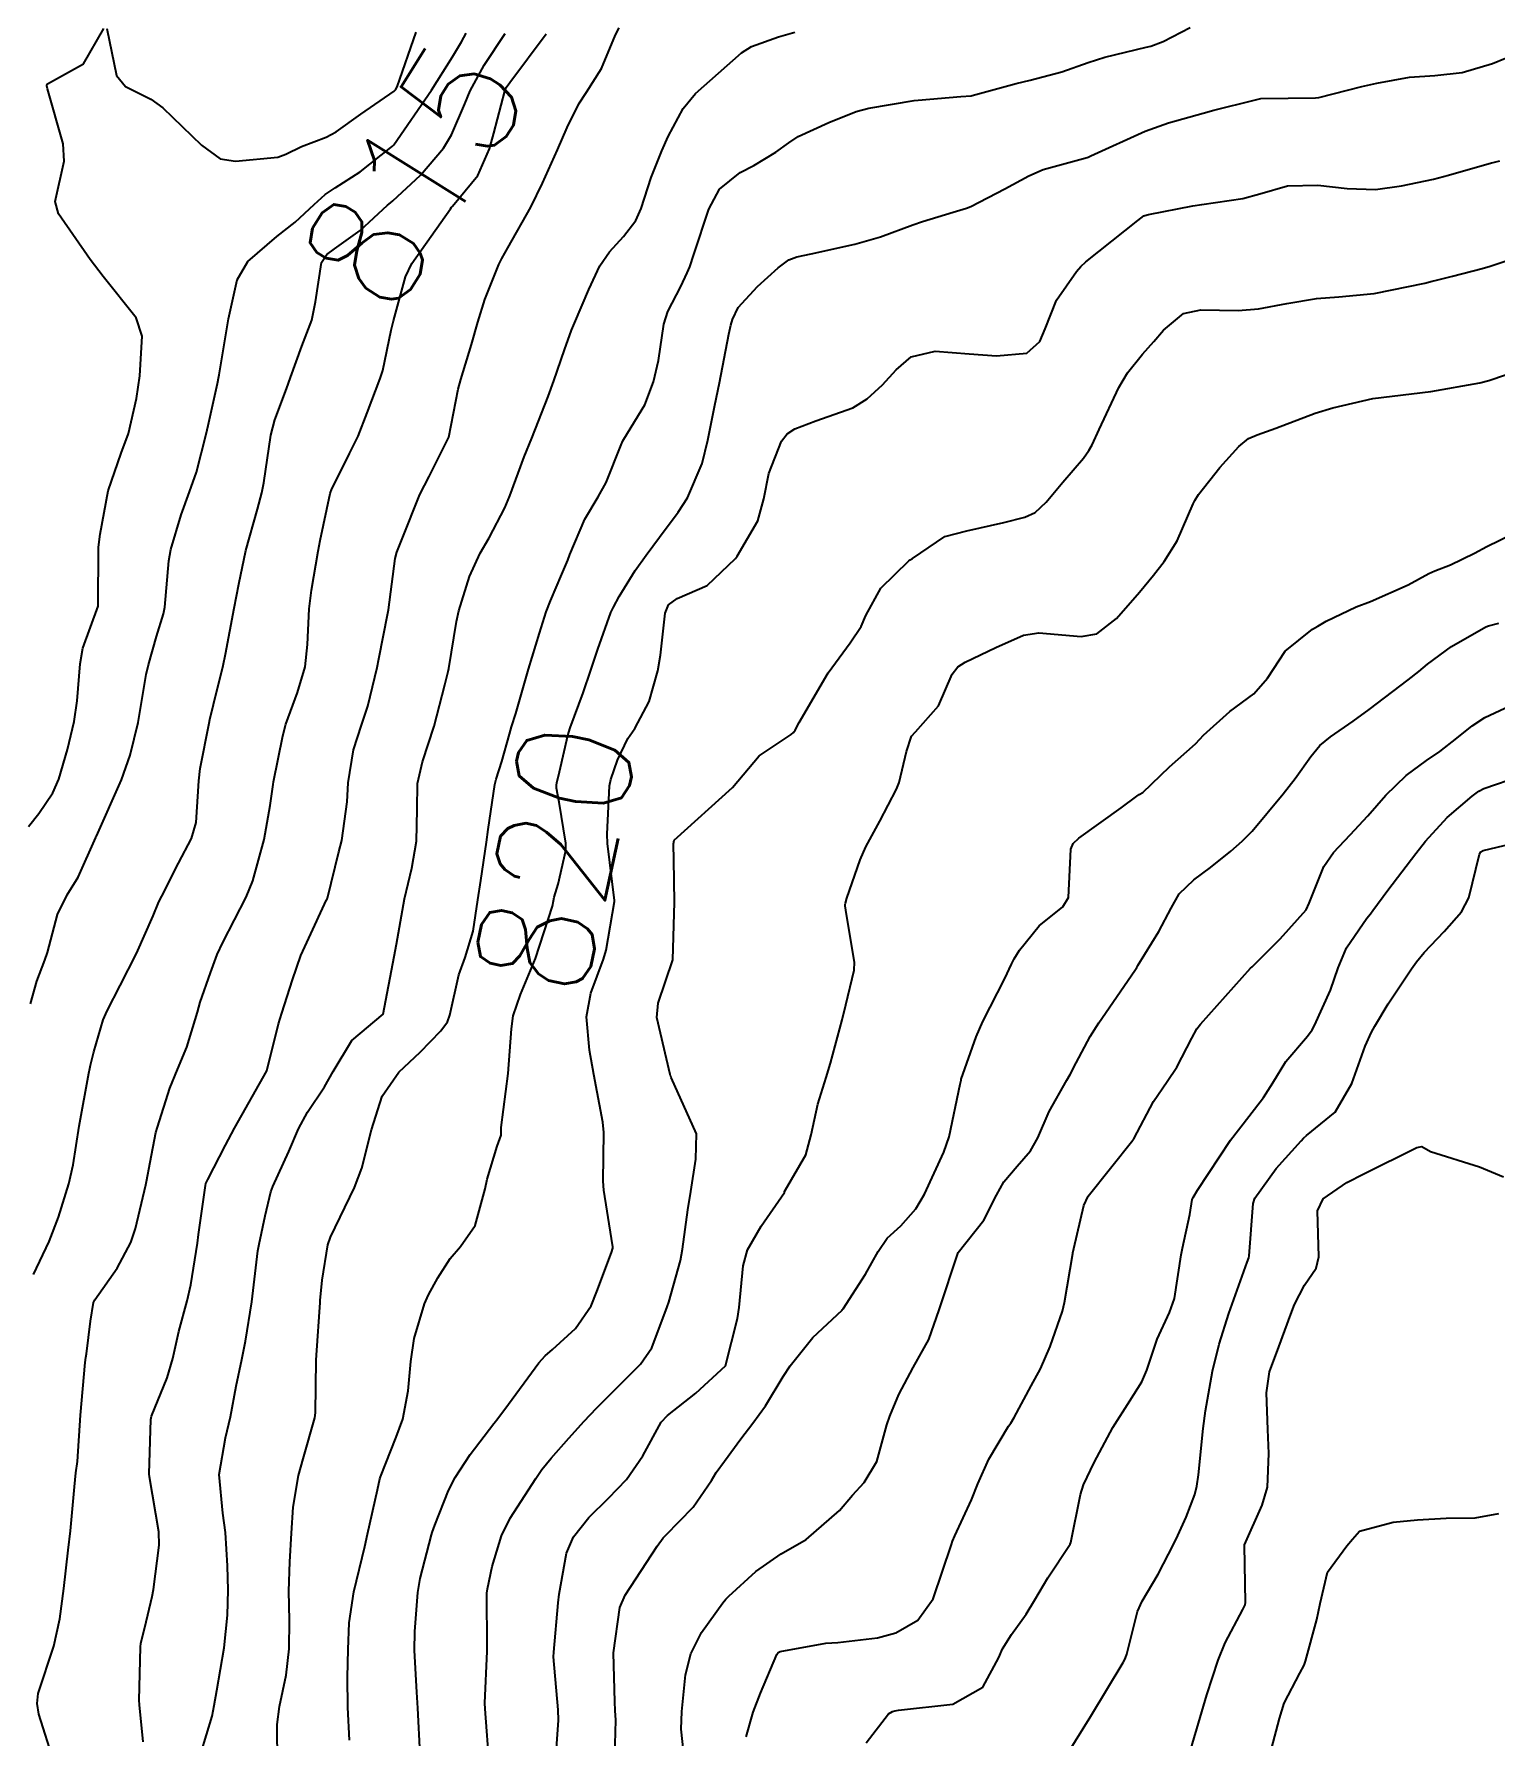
# Model space of a CAD drawing. Header units: metres. Extents: x 307586 to 320046, y 7427249 to 7434250.
# Drawn here: x 319270.7 to 319321.3, y 7429323.5 to 7429382.4 of the extents above; entities that cross this region are included whole.
import ezdxf
from ezdxf.enums import TextEntityAlignment as Align

# ---------------------------------------------------------------- set-up
doc = ezdxf.new("R2010")
doc.units = ezdxf.units.M
doc.header["$MEASUREMENT"] = 0
for name, color, linetype in [('Cotas', 45, 'Continuous'), ('Curvas de Nivel 1m', 11, 'Continuous'), ('Curvas de Nivel 5m', 15, 'Continuous'), ('Vias Primárias', 230, 'Continuous')]:
    doc.layers.add(name, color=color, linetype=linetype)
doc.styles.add('Style-STANDARD', font='STANDARD.shx')

msp = doc.modelspace()

# ---------------------------------------------------------------- linework, layer by layer
at = {"layer": 'Curvas de Nivel 1m', "flags": 128}
for points, elevation in [([(319270.526, 7429354.984), (319270.881, 7429355.431), (319271.367, 7429356.146), (319271.569, 7429356.623), (319271.873, 7429357.655), (319272.105, 7429358.618), (319272.206, 7429359.342), (319272.307, 7429360.616), (319272.405, 7429361.159), (319272.935, 7429362.61), (319272.937, 7429362.637), (319272.945, 7429364.61), (319272.948, 7429364.656), (319272.998, 7429365.108), (319273.28, 7429366.606), (319273.728, 7429367.905), (319273.983, 7429368.596), (319274.264, 7429369.8), (319274.374, 7429370.59), (319274.451, 7429371.964), (319274.244, 7429372.593), (319273.104, 7429374.022), (319272.661, 7429374.615), (319271.562, 7429376.192), (319271.441, 7429376.627), (319271.755, 7429378.023), (319271.719, 7429378.624), (319271.182, 7429380.52), (319271.161, 7429380.63), (319271.161, 7429380.653), (319271.184, 7429380.693), (319272.426, 7429381.383), (319273.127, 7429382.611)], 813), ([(319270.588, 7429348.849), (319270.813, 7429349.631), (319271.086, 7429350.362), (319271.174, 7429350.626), (319271.521, 7429351.938), (319271.862, 7429352.62), (319272.238, 7429353.23), (319272.853, 7429354.61), (319272.856, 7429354.628), (319272.873, 7429354.656), (319273.741, 7429356.597), (319274.045, 7429357.453), (319274.313, 7429358.589), (319274.599, 7429360.245), (319274.671, 7429360.584), (319274.953, 7429361.567), (319275.193, 7429362.346), (319275.239, 7429362.577), (319275.378, 7429364.186), (319275.452, 7429364.575), (319275.807, 7429365.77), (319276.094, 7429366.569), (319276.335, 7429367.255), (319276.675, 7429368.564), (319276.739, 7429368.87), (319277.061, 7429370.327), (319277.114, 7429370.559), (319277.126, 7429370.622), (319277.449, 7429372.555), (319277.739, 7429373.915), (319278.108, 7429374.545), (319279.122, 7429375.414), (319279.748, 7429375.902), (319280.404, 7429376.517), (319280.79, 7429376.861), (319281.142, 7429377.091), (319281.999, 7429377.653), (319283.062, 7429378.491), (319283.121, 7429378.533), (319283.164, 7429378.588), (319284.469, 7429380.471), (319285.195, 7429381.632), (319285.507, 7429382.15), (319285.675, 7429382.455)], 814), ([(319271.403, 7429322.616), (319270.876, 7429324.256), (319270.816, 7429324.625), (319270.861, 7429324.97), (319271.394, 7429326.617), (319271.6, 7429327.561), (319271.745, 7429328.612), (319271.896, 7429329.93), (319271.972, 7429330.609), (319272.115, 7429332.124), (319272.164, 7429332.607), (319272.213, 7429333.002), (319272.326, 7429334.605), (319272.484, 7429336.435), (319272.51, 7429336.602), (319272.528, 7429336.728), (319272.672, 7429337.86), (319272.773, 7429338.508), (319272.819, 7429338.599), (319273.586, 7429339.699), (319274.061, 7429340.586), (319274.224, 7429341.068), (319274.585, 7429342.581), (319274.61, 7429342.696), (319274.735, 7429343.366), (319274.934, 7429344.394), (319274.983, 7429344.578), (319275.409, 7429345.931), (319275.68, 7429346.571), (319276.007, 7429347.345), (319276.368, 7429348.564), (319276.469, 7429348.901), (319276.817, 7429349.919), (319277.052, 7429350.557), (319277.248, 7429350.974), (319278.057, 7429352.542), (319278.287, 7429353.103), (319278.678, 7429354.533), (319278.885, 7429355.709), (319278.986, 7429356.435), (319278.999, 7429356.529), (319279.322, 7429358.12), (319279.433, 7429358.525), (319279.832, 7429359.623), (319280.095, 7429360.518), (319280.179, 7429361.29), (319280.24, 7429362.517), (319280.318, 7429363.171), (319280.546, 7429364.514), (319280.621, 7429364.889), (319280.966, 7429366.51), (319280.974, 7429366.55), (319281.015, 7429366.638), (319281.634, 7429367.903), (319281.927, 7429368.501), (319282.245, 7429369.304), (319282.695, 7429370.494), (319282.785, 7429370.774), (319283.08, 7429372.169), (319283.152, 7429372.489), (319283.572, 7429374.017), (319283.789, 7429374.48), (319285.132, 7429376.372), (319285.166, 7429376.427), (319285.2, 7429376.459), (319286.08, 7429377.52), (319286.477, 7429378.447), (319286.626, 7429378.988), (319287.009, 7429380.442), (319287.06, 7429380.565), (319287.186, 7429380.74), (319288.438, 7429382.421)], 816), ([(319273.227, 7429382.61), (319273.569, 7429380.986), (319273.879, 7429380.6), (319274.756, 7429380.163), (319275.176, 7429379.869), (319276.506, 7429378.567), (319277.156, 7429378.095), (319277.685, 7429378.022), (319279.157, 7429378.154), (319279.428, 7429378.258), (319279.969, 7429378.522), (319280.826, 7429378.854), (319281.168, 7429379.038), (319282.028, 7429379.648), (319283.182, 7429380.437), (319283.23, 7429380.489), (319283.288, 7429380.592), (319283.935, 7429382.479)], 813), ([(319274.494, 7429323.304), (319274.358, 7429324.582), (319274.352, 7429324.744), (319274.393, 7429326.581), (319274.406, 7429326.71), (319274.543, 7429327.257), (319274.801, 7429328.336), (319274.849, 7429328.577), (319275.049, 7429330.105), (319275.033, 7429330.575), (319274.713, 7429332.468), (319274.701, 7429332.579), (319274.753, 7429334.457), (319274.778, 7429334.579), (319275.317, 7429335.902), (319275.516, 7429336.571), (319275.73, 7429337.506), (319276.008, 7429338.567), (319276.137, 7429339.117), (319276.371, 7429340.563), (319276.411, 7429340.857), (319276.643, 7429342.561), (319276.66, 7429342.624), (319276.726, 7429342.762), (319277.336, 7429343.959), (319277.649, 7429344.547), (319278.773, 7429346.53), (319279.17, 7429348.153), (319279.288, 7429348.525), (319279.657, 7429349.679), (319279.95, 7429350.519), (319280.226, 7429351.118), (319280.842, 7429352.442), (319280.865, 7429352.487), (319280.869, 7429352.51), (319281.266, 7429354.107), (319281.368, 7429354.505), (319281.55, 7429355.84), (319281.583, 7429356.503), (319281.768, 7429357.643), (319282.052, 7429358.499), (319282.269, 7429359.157), (319282.587, 7429360.494), (319282.645, 7429360.794), (319282.962, 7429362.375), (319282.983, 7429362.49), (319283.211, 7429364.266), (319283.273, 7429364.486), (319283.457, 7429364.942), (319284.064, 7429366.474), (319284.385, 7429367.107), (319285.042, 7429368.393), (319285.064, 7429368.439), (319285.069, 7429368.46), (319285.392, 7429370.125), (319285.481, 7429370.456), (319285.858, 7429371.67), (319286.074, 7429372.45), (319286.314, 7429373.228), (319286.802, 7429374.443), (319286.909, 7429374.648), (319287.119, 7429375.015), (319287.909, 7429376.428), (319288.316, 7429377.252), (319288.838, 7429378.415), (319289.171, 7429379.179), (319289.577, 7429380.008), (319289.839, 7429380.403), (319290.358, 7429381.231), (319290.845, 7429382.394), (319290.968, 7429382.631)], 817), ([(319276.488, 7429322.896), (319276.876, 7429324.186), (319276.952, 7429324.553), (319277.045, 7429325.079), (319277.292, 7429326.549), (319277.412, 7429327.685), (319277.436, 7429328.547), (319277.415, 7429329.391), (319277.345, 7429330.549), (319277.252, 7429331.212), (319277.123, 7429332.552), (319277.344, 7429333.827), (319277.518, 7429334.547), (319277.706, 7429335.607), (319277.901, 7429336.541), (319278.031, 7429337.171), (319278.249, 7429338.537), (319278.464, 7429340.297), (319278.501, 7429340.533), (319278.713, 7429341.503), (319278.909, 7429342.34), (319278.978, 7429342.527), (319279.528, 7429343.735), (319279.872, 7429344.519), (319280.181, 7429345.094), (319280.768, 7429345.97), (319281.064, 7429346.507), (319281.717, 7429347.573), (319282.803, 7429348.49), (319283.184, 7429350.485), (319283.255, 7429350.911), (319283.535, 7429352.48), (319283.786, 7429353.549), (319283.952, 7429354.474), (319283.98, 7429355.57), (319283.984, 7429356.474), (319284.155, 7429357.22), (319284.562, 7429358.465), (319284.937, 7429359.889), (319285.053, 7429360.348), (319285.076, 7429360.459), (319285.333, 7429362.082), (319285.413, 7429362.456), (319285.786, 7429363.646), (319286.161, 7429364.448), (319286.464, 7429364.98), (319287.009, 7429366.022), (319287.185, 7429366.437), (319287.679, 7429367.785), (319287.939, 7429368.427), (319288.512, 7429369.873), (319288.706, 7429370.415), (319289.074, 7429371.491), (319289.322, 7429372.166), (319289.419, 7429372.407), (319289.923, 7429373.58), (319290.296, 7429374.398), (319290.628, 7429374.885), (319291.123, 7429375.408), (319291.547, 7429375.968), (319291.729, 7429376.384), (319292.079, 7429377.451), (319292.44, 7429378.377), (319292.666, 7429378.877), (319293.178, 7429379.84), (319293.609, 7429380.364), (319295.197, 7429381.768), (319295.549, 7429381.987), (319296.485, 7429382.327), (319297.048, 7429382.488)], 818), ([(319279.136, 7429322.523), (319279.128, 7429323.899), (319279.207, 7429324.523), (319279.443, 7429325.602), (319279.54, 7429326.52), (319279.55, 7429327.517), (319279.536, 7429328.52), (319279.565, 7429329.528), (319279.627, 7429330.52), (319279.688, 7429331.423), (319279.869, 7429332.517), (319280.029, 7429333.099), (319280.435, 7429334.512), (319280.458, 7429334.689), (319280.478, 7429336.512), (319280.486, 7429336.681), (319280.615, 7429338.511), (319280.619, 7429338.575), (319280.691, 7429339.281), (319280.886, 7429340.507), (319280.97, 7429340.771), (319281.804, 7429342.494), (319282.06, 7429343.163), (319282.397, 7429344.485), (319282.765, 7429345.651), (319283.337, 7429346.482), (319284.078, 7429347.176), (319284.795, 7429347.908), (319285.03, 7429348.227), (319285.108, 7429348.457), (319285.416, 7429349.855), (319285.639, 7429350.452), (319285.914, 7429351.367), (319286.079, 7429352.448), (319286.182, 7429353.118), (319286.379, 7429354.445), (319286.437, 7429354.884), (319286.66, 7429356.442), (319286.708, 7429356.629), (319286.905, 7429357.237), (319287.168, 7429358.188), (319287.244, 7429358.435), (319287.389, 7429358.895), (319287.832, 7429360.427), (319288.209, 7429361.675), (319288.438, 7429362.418), (319288.585, 7429362.8), (319288.983, 7429363.72), (319289.189, 7429364.209), (319289.264, 7429364.407), (319289.781, 7429365.626), (319290.236, 7429366.398), (319290.52, 7429366.896), (319291.04, 7429368.202), (319291.095, 7429368.336), (319291.131, 7429368.389), (319291.852, 7429369.585), (319292.157, 7429370.379), (319292.327, 7429371.12), (319292.517, 7429372.376), (319292.648, 7429372.816), (319293.103, 7429373.681), (319293.325, 7429374.152), (319293.408, 7429374.366), (319293.547, 7429374.793), (319294.067, 7429376.356), (319294.441, 7429377.053), (319295.152, 7429377.63), (319295.626, 7429377.865), (319296.393, 7429378.328), (319296.835, 7429378.654), (319297.168, 7429378.867), (319298.221, 7429379.352), (319299.177, 7429379.735), (319299.607, 7429379.857), (319301.181, 7429380.12), (319301.316, 7429380.134), (319302.795, 7429380.254), (319303.154, 7429380.28), (319303.183, 7429380.286), (319304.707, 7429380.711), (319305.192, 7429380.826), (319306.293, 7429381.113), (319307.201, 7429381.434), (319307.774, 7429381.622), (319309.21, 7429381.961), (319309.376, 7429382.003), (319309.796, 7429382.164), (319310.732, 7429382.64)], 819), ([(319284.078, 7429322.875), (319283.995, 7429324.465), (319283.964, 7429325.02), (319283.879, 7429326.467), (319283.89, 7429327.119), (319283.995, 7429328.466), (319284.079, 7429328.954), (319284.472, 7429330.461), (319284.496, 7429330.548), (319284.586, 7429330.799), (319285.055, 7429331.998), (319285.285, 7429332.453), (319285.813, 7429333.25), (319286.631, 7429334.325), (319286.683, 7429334.389), (319286.72, 7429334.439), (319287.014, 7429334.812), (319288.19, 7429336.417), (319288.405, 7429336.666), (319288.66, 7429336.878), (319289.46, 7429337.613), (319289.994, 7429338.397), (319290.197, 7429338.885), (319290.701, 7429340.238), (319290.75, 7429340.389), (319290.753, 7429340.439), (319290.706, 7429340.723), (319290.432, 7429342.393), (319290.412, 7429342.709), (319290.441, 7429344.393), (319290.403, 7429344.747), (319290.086, 7429346.397), (319289.942, 7429347.242), (319289.839, 7429348.4), (319289.99, 7429349.219), (319290.43, 7429350.394), (319290.515, 7429350.704), (319290.805, 7429352.39), (319290.804, 7429352.43), (319290.564, 7429354.393), (319290.547, 7429354.722), (319290.637, 7429356.393), (319290.678, 7429356.611), (319290.906, 7429357.283), (319291.27, 7429358.034), (319291.504, 7429358.384), (319292.001, 7429359.311), (319292.306, 7429360.376), (319292.402, 7429360.922), (319292.562, 7429362.374), (319292.68, 7429362.66), (319292.971, 7429362.877), (319294.008, 7429363.324), (319294.992, 7429364.265), (319295.025, 7429364.307), (319295.054, 7429364.339), (319295.77, 7429365.567), (319295.971, 7429366.33), (319296.148, 7429367.207), (319296.591, 7429368.325), (319296.785, 7429368.583), (319297.047, 7429368.756), (319297.774, 7429369.033), (319299.055, 7429369.483), (319299.549, 7429369.794), (319300.08, 7429370.28), (319300.556, 7429370.79), (319301.078, 7429371.25), (319301.901, 7429371.441), (319303.079, 7429371.353), (319304.031, 7429371.283), (319305.08, 7429371.367), (319305.531, 7429371.77), (319305.714, 7429372.214), (319306.106, 7429373.207), (319306.802, 7429374.203), (319306.947, 7429374.37), (319307.116, 7429374.534), (319308.923, 7429375.965), (319309.132, 7429376.127), (319309.161, 7429376.142), (319309.293, 7429376.168), (319310.82, 7429376.471), (319311.139, 7429376.523), (319312.552, 7429376.726), (319313.144, 7429376.889), (319314.102, 7429377.162), (319315.149, 7429377.193), (319316.165, 7429377.073), (319317.147, 7429377.04), (319318.054, 7429377.162), (319319.153, 7429377.397), (319319.67, 7429377.53), (319321.162, 7429377.956), (319321.218, 7429377.974), (319321.456, 7429378.027)], 821), ([(319286.483, 7429322.44), (319286.325, 7429324.442), (319286.323, 7429324.634), (319286.397, 7429326.441), (319286.397, 7429326.579), (319286.386, 7429328.442), (319286.405, 7429328.602), (319286.572, 7429329.366), (319286.895, 7429330.435), (319287.198, 7429331.039), (319288.077, 7429332.418), (319288.296, 7429332.726), (319288.614, 7429333.12), (319289.221, 7429333.807), (319289.761, 7429334.399), (319290.183, 7429334.849), (319290.642, 7429335.311), (319291.707, 7429336.374), (319292.094, 7429336.936), (319292.633, 7429338.361), (319292.685, 7429338.524), (319293.094, 7429339.961), (319293.154, 7429340.355), (319293.349, 7429341.721), (319293.448, 7429342.353), (319293.626, 7429343.465), (319293.647, 7429344.351), (319292.772, 7429346.299), (319292.751, 7429346.339), (319292.747, 7429346.36), (319292.733, 7429346.401), (319292.27, 7429348.375), (319292.313, 7429348.869), (319292.823, 7429350.37), (319292.886, 7429352.369), (319292.865, 7429353.837), (319292.851, 7429354.37), (319292.852, 7429354.391), (319292.874, 7429354.515), (319294.893, 7429356.34), (319295.808, 7429357.432), (319296.921, 7429358.169), (319297, 7429358.24), (319297.055, 7429358.318), (319297.201, 7429358.592), (319298.198, 7429360.301), (319298.959, 7429361.347), (319299.34, 7429361.914), (319299.507, 7429362.285), (319300.021, 7429363.241), (319300.992, 7429364.183), (319301.046, 7429364.216), (319301.122, 7429364.269), (319302.238, 7429365.021), (319303.003, 7429365.222), (319304.285, 7429365.51), (319305.008, 7429365.699), (319305.373, 7429365.853), (319305.753, 7429366.213), (319306.326, 7429366.904), (319307.036, 7429367.735), (319307.231, 7429368.006), (319307.337, 7429368.196), (319307.586, 7429368.73), (319308.263, 7429370.182), (319308.56, 7429370.688), (319309.08, 7429371.336), (319309.475, 7429371.778), (319309.813, 7429372.163), (319310.504, 7429372.75), (319311.1, 7429372.876), (319312.39, 7429372.847), (319313.101, 7429372.903), (319314.074, 7429373.086), (319315.105, 7429373.264), (319315.875, 7429373.323), (319317.107, 7429373.439), (319318.854, 7429373.798), (319319.111, 7429373.863), (319319.26, 7429373.9), (319319.815, 7429374.043), (319320.845, 7429374.303), (319321.116, 7429374.383), (319322.345, 7429374.793)], 822), ([(319288.748, 7429322.407), (319288.864, 7429324.05), (319288.854, 7429324.407), (319288.698, 7429326.241), (319288.701, 7429326.408), (319288.853, 7429328.113), (319288.886, 7429328.407), (319289.15, 7429329.831), (319289.389, 7429330.402), (319289.922, 7429331.065), (319290.596, 7429331.733), (319291.218, 7429332.381), (319291.789, 7429333.198), (319292.419, 7429334.363), (319292.635, 7429334.602), (319293.623, 7429335.37), (319294.653, 7429336.316), (319295.058, 7429337.956), (319295.121, 7429338.336), (319295.255, 7429339.777), (319295.411, 7429340.333), (319295.885, 7429341.154), (319296.688, 7429342.32), (319296.696, 7429342.347), (319296.724, 7429342.403), (319297.432, 7429343.62), (319297.618, 7429344.307), (319297.839, 7429345.379), (319298.133, 7429346.3), (319298.286, 7429346.792), (319298.686, 7429348.292), (319298.808, 7429348.818), (319299.097, 7429350.011), (319299.113, 7429350.287), (319298.839, 7429351.944), (319298.795, 7429352.243), (319298.792, 7429352.291), (319298.797, 7429352.337), (319298.846, 7429352.509), (319299.315, 7429353.838), (319299.506, 7429354.284), (319299.988, 7429355.173), (319300.57, 7429356.273), (319300.657, 7429356.512), (319300.913, 7429357.583), (319301.081, 7429358.108), (319301.227, 7429358.267), (319302.026, 7429359.165), (319302.49, 7429360.255), (319302.688, 7429360.511), (319302.949, 7429360.673), (319304.011, 7429361.18), (319304.964, 7429361.609), (319305.495, 7429361.685), (319306.963, 7429361.563), (319307.498, 7429361.659), (319308.181, 7429362.182), (319308.982, 7429363.099), (319309.465, 7429363.688), (319309.838, 7429364.162), (319310.282, 7429364.875), (319310.833, 7429366.152), (319310.892, 7429366.274), (319311.018, 7429366.476), (319311.762, 7429367.413), (319312.417, 7429368.136), (319312.757, 7429368.422), (319313.047, 7429368.544), (319313.7, 7429368.771), (319315.055, 7429369.291), (319315.667, 7429369.484), (319317.06, 7429369.797), (319319.063, 7429370.05), (319320.757, 7429370.344), (319321.069, 7429370.421), (319322.261, 7429370.832)], 823), ([(319290.806, 7429322.385), (319290.848, 7429324.045), (319290.832, 7429324.385), (319290.816, 7429324.685), (319290.774, 7429326.386), (319290.992, 7429327.948), (319291.177, 7429328.381), (319292.287, 7429330.072), (319292.492, 7429330.361), (319292.584, 7429330.458), (319293.526, 7429331.418), (319294.159, 7429332.344), (319294.329, 7429332.621), (319294.613, 7429333.015), (319295.174, 7429333.786), (319295.592, 7429334.33), (319296.036, 7429334.929), (319296.649, 7429335.942), (319296.882, 7429336.317), (319297.674, 7429337.298), (319298.682, 7429338.247), (319298.704, 7429338.268), (319298.717, 7429338.29), (319299.493, 7429339.484), (319299.932, 7429340.278), (319300.25, 7429340.732), (319300.716, 7429341.166), (319301.236, 7429341.752), (319301.538, 7429342.258), (319302.208, 7429343.708), (319302.387, 7429344.245), (319302.771, 7429346.068), (319302.802, 7429346.21), (319302.811, 7429346.24), (319303.32, 7429347.71), (319303.552, 7429348.233), (319304.318, 7429349.725), (319304.546, 7429350.224), (319304.64, 7429350.408), (319304.83, 7429350.707), (319305.51, 7429351.546), (319306.324, 7429352.205), (319306.526, 7429352.533), (319306.606, 7429354.203), (319306.68, 7429354.396), (319306.877, 7429354.588), (319308.347, 7429355.637), (319308.892, 7429356.033), (319308.973, 7429356.089), (319309.092, 7429356.168), (319310.014, 7429357.051), (319310.918, 7429357.843), (319311.065, 7429358.004), (319311.19, 7429358.147), (319312.105, 7429358.965), (319312.937, 7429359.584), (319313.413, 7429360.123), (319314.017, 7429361.054), (319314.969, 7429361.813), (319315.148, 7429361.921), (319315.436, 7429362.095), (319316.478, 7429362.585), (319316.98, 7429362.772), (319318.279, 7429363.353), (319318.99, 7429363.742), (319319.204, 7429363.834), (319319.749, 7429364.042), (319320.577, 7429364.454), (319320.999, 7429364.684), (319321.902, 7429365.123)], 824), ([(319295.363, 7429323.468), (319295.609, 7429324.329), (319295.862, 7429324.984), (319296.424, 7429326.321), (319296.466, 7429326.389), (319296.535, 7429326.426), (319298.125, 7429326.71), (319298.54, 7429326.744), (319299.914, 7429326.905), (319300.545, 7429327.074), (319301.304, 7429327.506), (319301.832, 7429328.251), (319302.469, 7429330.129), (319302.507, 7429330.241), (319302.586, 7429330.43), (319303.159, 7429331.68), (319303.385, 7429332.232), (319303.762, 7429333.088), (319304.444, 7429334.222), (319304.52, 7429334.335), (319304.636, 7429334.526), (319305.232, 7429335.629), (319305.547, 7429336.211), (319305.888, 7429336.984), (319306.311, 7429338.204), (319306.382, 7429338.507), (319306.666, 7429340.2), (319306.673, 7429340.231), (319306.706, 7429340.379), (319307.051, 7429341.872), (319307.207, 7429342.193), (319308.752, 7429344.123), (319308.772, 7429344.15), (319308.784, 7429344.17), (319309.459, 7429345.47), (319309.937, 7429346.158), (319310.276, 7429346.659), (319310.796, 7429347.656), (319310.964, 7429347.984), (319311.086, 7429348.146), (319312.822, 7429350.079), (319312.875, 7429350.129), (319313.851, 7429351.102), (319314.743, 7429352.102), (319314.855, 7429352.331), (319315.364, 7429353.599), (319315.699, 7429354.092), (319316.272, 7429354.693), (319316.886, 7429355.351), (319317.511, 7429356.071), (319318.209, 7429356.755), (319318.911, 7429357.266), (319319.373, 7429357.588), (319319.961, 7429358.04), (319320.491, 7429358.471), (319320.93, 7429358.758), (319321.796, 7429359.16)], 826), ([(319299.513, 7429323.265), (319300.294, 7429324.272), (319300.431, 7429324.354), (319300.514, 7429324.377), (319300.639, 7429324.392), (319302.517, 7429324.602), (319303.557, 7429325.195), (319304.107, 7429326.224), (319304.236, 7429326.525), (319304.545, 7429327.016), (319305.051, 7429327.72), (319305.354, 7429328.212), (319305.803, 7429328.975), (319306.582, 7429330.148), (319306.606, 7429330.2), (319306.937, 7429331.866), (319307.036, 7429332.194), (319307.405, 7429332.973), (319308.061, 7429334.179), (319308.642, 7429335.107), (319309.056, 7429335.758), (319309.228, 7429336.164), (319309.586, 7429337.244), (319310.02, 7429338.157), (319310.192, 7429338.651), (319310.426, 7429340.153), (319310.47, 7429340.389), (319310.724, 7429341.56), (319310.807, 7429342.073), (319310.839, 7429342.148), (319310.989, 7429342.399), (319312.129, 7429344.129), (319312.761, 7429344.952), (319313.276, 7429345.607), (319313.598, 7429346.112), (319314.041, 7429346.85), (319314.797, 7429347.724), (319314.955, 7429347.944), (319315.035, 7429348.098), (319315.585, 7429349.323), (319315.851, 7429350.09), (319316.139, 7429350.781), (319316.849, 7429351.816), (319316.97, 7429351.959), (319317.057, 7429352.077), (319317.571, 7429352.78), (319318.543, 7429354.055), (319318.877, 7429354.479), (319319.626, 7429355.302), (319320.493, 7429356.034), (319320.722, 7429356.205), (319320.897, 7429356.302), (319322.181, 7429356.74)], 827), ([(319306.5, 7429322.905), (319307.295, 7429324.188), (319308.408, 7429326.048), (319308.484, 7429326.171), (319308.5, 7429326.204), (319308.535, 7429326.332), (319308.913, 7429327.811), (319309.067, 7429328.165), (319309.623, 7429329.109), (319310.164, 7429330.154), (319310.303, 7429330.437), (319310.597, 7429331.075), (319310.898, 7429331.857), (319310.967, 7429332.145), (319311.02, 7429332.547), (319311.184, 7429334.142), (319311.259, 7429334.76), (319311.51, 7429336.137), (319311.74, 7429337.061), (319312.071, 7429338.129), (319312.701, 7429339.906), (319312.765, 7429340.056), (319312.779, 7429340.119), (319312.909, 7429341.939), (319312.971, 7429342.118), (319313.71, 7429343.143), (319314.573, 7429344.102), (319314.658, 7429344.197), (319314.755, 7429344.287), (319315.752, 7429345.101), (319316.324, 7429346.084), (319316.45, 7429346.411), (319316.792, 7429347.378), (319317.005, 7429347.872), (319317.128, 7429348.075), (319317.591, 7429348.849), (319318.395, 7429350.056), (319318.573, 7429350.307), (319318.832, 7429350.63), (319319.529, 7429351.357), (319320.126, 7429352.037), (319320.378, 7429352.515), (319320.746, 7429354.031), (319320.793, 7429354.112), (319320.874, 7429354.16), (319322.378, 7429354.515)], 828), ([(319310.493, 7429322.15), (319311.08, 7429324.141), (319311.314, 7429324.931), (319311.7, 7429326.132), (319311.949, 7429326.722), (319312.559, 7429327.88), (319312.639, 7429328.042), (319312.654, 7429328.119), (319312.612, 7429330.091), (319312.617, 7429330.12), (319313.229, 7429331.488), (319313.407, 7429332.112), (319313.451, 7429333.285), (319313.422, 7429334.112), (319313.379, 7429335.38), (319313.477, 7429336.112), (319313.798, 7429336.977), (319314.221, 7429338.105), (319314.349, 7429338.44), (319314.693, 7429339.112), (319315.1, 7429339.695), (319315.189, 7429340.095), (319315.139, 7429341.683), (319315.332, 7429342.094), (319316.159, 7429342.666), (319316.742, 7429342.958), (319318.578, 7429343.879), (319318.752, 7429343.912), (319319.058, 7429343.739), (319320.745, 7429343.203), (319321.585, 7429342.861)], 829)]:
    msp.add_lwpolyline(points, dxfattribs=dict(at, elevation=elevation))
at = {"layer": 'Curvas de Nivel 5m', "flags": 128}
for points, elevation in [([(319270.691, 7429339.472), (319271.233, 7429340.622), (319271.562, 7429341.468), (319271.921, 7429342.612), (319272.07, 7429343.273), (319272.279, 7429344.607), (319272.612, 7429346.452), (319272.64, 7429346.611), (319272.663, 7429346.723), (319272.782, 7429347.185), (319273.108, 7429348.296), (319273.239, 7429348.603), (319273.699, 7429349.484), (319274.264, 7429350.588), (319274.836, 7429351.896), (319275.038, 7429352.381), (319275.132, 7429352.577), (319275.715, 7429353.717), (319276.166, 7429354.567), (319276.323, 7429355.121), (319276.414, 7429356.565), (319276.467, 7429356.997), (319276.771, 7429358.562), (319276.799, 7429358.686), (319276.929, 7429359.207), (319277.263, 7429360.555), (319277.341, 7429360.948), (319277.645, 7429362.55), (319277.801, 7429363.373), (319278.047, 7429364.544), (319278.445, 7429365.976), (319278.602, 7429366.536), (319278.672, 7429366.881), (319278.912, 7429368.532), (319279.048, 7429369.069), (319279.451, 7429370.134), (319279.588, 7429370.525), (319279.984, 7429371.611), (319280.329, 7429372.518), (319280.458, 7429373.151), (319280.659, 7429374.515), (319280.846, 7429374.782), (319281.118, 7429374.983), (319282.003, 7429375.623), (319282.949, 7429376.492), (319283.049, 7429376.576), (319283.135, 7429376.647), (319284.095, 7429377.53), (319284.887, 7429378.464), (319285.168, 7429378.932), (319285.629, 7429380.005), (319285.814, 7429380.454), (319286.299, 7429381.342), (319287.017, 7429382.442)], 815), ([(319281.636, 7429323.353), (319281.574, 7429324.494), (319281.563, 7429325.534), (319281.587, 7429326.494), (319281.623, 7429327.418), (319281.777, 7429328.492), (319282.158, 7429330.065), (319282.259, 7429330.485), (319282.598, 7429332.025), (319282.681, 7429332.401), (319282.701, 7429332.479), (319283.249, 7429333.848), (319283.48, 7429334.472), (319283.658, 7429335.454), (319283.76, 7429336.469), (319283.874, 7429337.258), (319284.232, 7429338.465), (319284.372, 7429338.777), (319284.692, 7429339.361), (319285.119, 7429340.036), (319285.47, 7429340.452), (319285.978, 7429341.179), (319286.327, 7429342.444), (319286.393, 7429342.778), (319286.745, 7429343.918), (319286.885, 7429344.303), (319286.882, 7429344.438), (319286.882, 7429344.566), (319287.124, 7429346.435), (319287.243, 7429347.987), (319287.298, 7429348.433), (319287.55, 7429349.169), (319288.066, 7429350.421), (319288.656, 7429352.228), (319288.692, 7429352.412), (319288.719, 7429352.538), (319288.852, 7429352.99), (319289.119, 7429354.158), (319289.116, 7429354.408), (319288.887, 7429355.823), (319288.794, 7429356.313), (319288.793, 7429356.412), (319288.812, 7429356.493), (319288.9, 7429356.878), (319289.187, 7429358.139), (319289.267, 7429358.407), (319289.723, 7429359.614), (319289.988, 7429360.4), (319290.224, 7429361.123), (319290.682, 7429362.393), (319290.774, 7429362.584), (319290.971, 7429362.947), (319291.52, 7429363.85), (319291.903, 7429364.381), (319292.368, 7429365.008), (319293.008, 7429365.869), (319293.333, 7429366.365), (319293.838, 7429367.55), (319294.036, 7429368.355), (319294.277, 7429369.573), (319294.437, 7429370.349), (319294.769, 7429372.034), (319294.832, 7429372.344), (319294.891, 7429372.538), (319295.092, 7429372.952), (319295.756, 7429373.684), (319296.474, 7429374.326), (319296.837, 7429374.601), (319297.117, 7429374.707), (319297.615, 7429374.81), (319299.121, 7429375.141), (319300.01, 7429375.395), (319301.128, 7429375.809), (319301.467, 7429375.929), (319302.533, 7429376.256), (319302.995, 7429376.391), (319303.136, 7429376.447), (319304.317, 7429377.061), (319305.152, 7429377.512), (319305.646, 7429377.725), (319307.162, 7429378.145), (319307.203, 7429378.159), (319307.29, 7429378.198), (319309.172, 7429379.058), (319309.988, 7429379.348), (319311.178, 7429379.683), (319311.547, 7429379.779), (319312.943, 7429380.132), (319313.136, 7429380.178), (319313.184, 7429380.186), (319315.072, 7429380.214), (319315.185, 7429380.226), (319316.676, 7429380.6), (319317.193, 7429380.724), (319318.329, 7429380.93), (319319.197, 7429380.98), (319320.151, 7429381.088), (319321.203, 7429381.396), (319321.65, 7429381.581)], 820), ([(319293.26, 7429322.352), (319293.117, 7429323.741), (319293.132, 7429324.354), (319293.258, 7429325.62), (319293.446, 7429326.351), (319293.812, 7429327.08), (319294.56, 7429328.117), (319294.665, 7429328.236), (319294.764, 7429328.338), (319295.7, 7429329.2), (319296.578, 7429329.81), (319297.439, 7429330.307), (319298.593, 7429331.307), (319299.047, 7429331.837), (319299.45, 7429332.282), (319299.884, 7429333.007), (319300.233, 7429334.274), (319300.34, 7429334.569), (319300.643, 7429335.322), (319301.14, 7429336.263), (319301.691, 7429337.232), (319302.05, 7429338.249), (319302.703, 7429340.24), (319303.589, 7429341.362), (319304.025, 7429342.227), (319304.279, 7429342.683), (319304.743, 7429343.225), (319305.202, 7429343.762), (319305.455, 7429344.213), (319305.848, 7429345.124), (319306.459, 7429346.203), (319306.576, 7429346.402), (319306.782, 7429346.803), (319307.272, 7429347.717), (319307.574, 7429348.188), (319308.821, 7429350.003), (319308.885, 7429350.106), (319308.919, 7429350.169), (319309.653, 7429351.35), (319310.073, 7429352.158), (319310.356, 7429352.657), (319310.863, 7429353.14), (319311.442, 7429353.57), (319312.141, 7429354.137), (319312.537, 7429354.473), (319312.88, 7429354.827), (319313.956, 7429356.114), (319314.363, 7429356.646), (319314.913, 7429357.411), (319315.227, 7429357.788), (319315.595, 7429358.093), (319316.381, 7429358.633), (319316.932, 7429359.033), (319318.283, 7429360.06), (319318.651, 7429360.351), (319318.951, 7429360.607), (319319.783, 7429361.219), (319320.971, 7429361.896), (319321.064, 7429361.936), (319321.415, 7429362.026)], 825), ([(319313.549, 7429323.063), (319313.82, 7429324.107), (319313.99, 7429324.634), (319314.529, 7429325.677), (319314.677, 7429325.953), (319314.725, 7429326.098), (319315.117, 7429327.532), (319315.238, 7429328.093), (319315.486, 7429329.178), (319316.159, 7429330.084), (319316.356, 7429330.312), (319316.591, 7429330.592), (319317.757, 7429330.901), (319318.597, 7429330.986), (319319.598, 7429331.04), (319320.598, 7429331.052), (319321.413, 7429331.205)], 830)]:
    msp.add_lwpolyline(points, dxfattribs=dict(at, elevation=elevation))
at = {"layer": 'Vias Primárias'}
msp.add_rational_spline([(319426.323, 7429109.899), (319424.377, 7429109.647), (319422.432, 7429109.394), (319416.523, 7429108.203), (319410.614, 7429107.011), (319404.755, 7429105.698), (319398.897, 7429104.386), (319392.541, 7429103.022), (319386.185, 7429101.659), (319380.519, 7429100.639), (319374.853, 7429099.619), (319369.129, 7429099.533), (319363.405, 7429099.446), (319354.074, 7429099.873), (319344.743, 7429100.3), (319338.643, 7429100.759), (319332.544, 7429101.218), (319328.065, 7429102.546), (319323.587, 7429103.875), (319320.368, 7429105.51), (319317.149, 7429107.144), (319313.761, 7429110.005), (319310.372, 7429112.865), (319306.814, 7429116.644), (319303.256, 7429120.422), (319299.867, 7429124.169), (319296.478, 7429127.916), (319293.481, 7429131.866), (319290.484, 7429135.815), (319288.306, 7429138.983), (319286.127, 7429142.151), (319283.487, 7429146.188), (319280.847, 7429150.225), (319278.549, 7429154.005), (319276.251, 7429157.784), (319273.901, 7429161.822), (319271.55, 7429165.86), (319270.205, 7429169.198), (319268.859, 7429172.536), (319267.361, 7429176.809), (319265.863, 7429181.081), (319263.803, 7429185.715), (319261.743, 7429190.348), (319260.499, 7429193.807), (319259.255, 7429197.267), (319257.635, 7429201.779), (319256.016, 7429206.291), (319254.959, 7429209.493), (319253.903, 7429212.696), (319252.608, 7429217.641), (319251.313, 7429222.586), (319249.63, 7429230.009), (319247.946, 7429237.432), (319247.119, 7429242.953), (319246.291, 7429248.475), (319244.863, 7429256.11), (319243.434, 7429263.745), (319242.505, 7429268.482), (319241.575, 7429273.219), (319240.645, 7429284.077), (319239.715, 7429294.935), (319239.547, 7429303.076), (319239.378, 7429311.217), (319239.322, 7429320.308), (319239.267, 7429329.399), (319239.436, 7429339.335), (319239.605, 7429349.27), (319239.492, 7429352.682), (319239.379, 7429356.094), (319239.729, 7429368.018), (319240.079, 7429379.942), (319240.108, 7429382.838), (319240.138, 7429385.733), (319240.9, 7429390.728), (319241.663, 7429395.723), (319243.219, 7429400.503), (319244.775, 7429405.283), (319247.565, 7429413.858), (319255.515, 7429418.113), (319260.996, 7429421.046), (319267.212, 7429420.935), (319273.126, 7429420.829), (319278.59, 7429418.564), (319286.218, 7429415.46), (319293.846, 7429412.356), (319300.523, 7429409.214), (319307.2, 7429406.073), (319314.517, 7429402.997), (319321.835, 7429399.921), (319327.449, 7429397.561), (319328.97, 7429391.664)], [1, 1, 1, 1, 1, 1, 1, 1, 1, 1, 1, 1, 1, 1, 1, 1, 1, 1, 1, 1, 1, 1, 1, 1, 1, 1, 1, 1, 1, 1, 1, 1, 1, 1, 1, 1, 1, 1, 1, 1, 1, 1, 1, 1, 1, 1, 1, 1, 1, 1, 1, 1, 1, 1, 1, 1, 1, 1, 1, 1, 1, 1, 1, 1, 1, 1, 1, 1, 1, 1, 1, 1, 1, 1, 1, 1, 1, 0.927778470966, 1, 0.967754199408, 1, 0.982472319861, 1, 1, 1, 1, 1, 1, 1, 0.895992721189, 1], degree=2, knots=[28.805863, 28.805863, 28.805863, 29.242191, 29.242191, 30.242191, 30.242191, 31.242191, 31.242191, 32.242191, 32.242191, 33.242191, 33.242191, 34.242191, 34.242191, 35.242191, 35.242191, 36.242191, 36.242191, 37.242191, 37.242191, 38.242191, 38.242191, 39.242191, 39.242191, 40.242191, 40.242191, 41.242191, 41.242191, 42.242191, 42.242191, 43.242191, 43.242191, 44.242191, 44.242191, 45.242191, 45.242191, 46.242191, 46.242191, 47.242191, 47.242191, 48.242191, 48.242191, 49.242191, 49.242191, 50.242191, 50.242191, 51.242191, 51.242191, 52.242191, 52.242191, 53.242191, 53.242191, 54.242191, 54.242191, 55.242191, 55.242191, 56.242191, 56.242191, 57.242191, 57.242191, 58.242191, 58.242191, 59.242191, 59.242191, 60.242191, 60.242191, 61.242191, 61.242191, 62.242191, 62.242191, 63.242191, 63.242191, 64.242191, 64.242191, 65.242191, 65.242191, 66.242191, 66.242191, 67.006955, 67.006955, 67.516234, 67.516234, 67.891245, 67.891245, 68.891245, 68.891245, 69.891245, 69.891245, 70.891245, 70.891245, 71.811514, 71.811514, 71.811514], dxfattribs=at)
msp.add_rational_spline([(319426.323, 7429109.899), (319424.377, 7429109.647), (319422.432, 7429109.394), (319416.523, 7429108.203), (319410.614, 7429107.011), (319404.755, 7429105.698), (319398.897, 7429104.386), (319392.541, 7429103.022), (319386.185, 7429101.659), (319380.519, 7429100.639), (319374.853, 7429099.619), (319369.129, 7429099.533), (319363.405, 7429099.446), (319354.074, 7429099.873), (319344.743, 7429100.3), (319338.643, 7429100.759), (319332.544, 7429101.218), (319328.065, 7429102.546), (319323.587, 7429103.875), (319320.368, 7429105.51), (319317.149, 7429107.144), (319313.761, 7429110.005), (319310.372, 7429112.865), (319306.814, 7429116.644), (319303.256, 7429120.422), (319299.867, 7429124.169), (319296.478, 7429127.916), (319293.481, 7429131.866), (319290.484, 7429135.815), (319288.306, 7429138.983), (319286.127, 7429142.151), (319283.487, 7429146.188), (319280.847, 7429150.225), (319278.549, 7429154.005), (319276.251, 7429157.784), (319273.901, 7429161.822), (319271.55, 7429165.86), (319270.205, 7429169.198), (319268.859, 7429172.536), (319267.361, 7429176.809), (319265.863, 7429181.081), (319263.803, 7429185.715), (319261.743, 7429190.348), (319260.499, 7429193.807), (319259.255, 7429197.267), (319257.635, 7429201.779), (319256.016, 7429206.291), (319254.959, 7429209.493), (319253.903, 7429212.696), (319252.608, 7429217.641), (319251.313, 7429222.586), (319249.63, 7429230.009), (319247.946, 7429237.432), (319247.119, 7429242.953), (319246.291, 7429248.475), (319244.863, 7429256.11), (319243.434, 7429263.745), (319242.505, 7429268.482), (319241.575, 7429273.219), (319240.645, 7429284.077), (319239.715, 7429294.935), (319239.547, 7429303.076), (319239.378, 7429311.217), (319239.322, 7429320.308), (319239.267, 7429329.399), (319239.436, 7429339.335), (319239.605, 7429349.27), (319239.492, 7429352.682), (319239.379, 7429356.094), (319239.729, 7429368.018), (319240.079, 7429379.942), (319240.108, 7429382.838), (319240.138, 7429385.733), (319240.9, 7429390.728), (319241.663, 7429395.723), (319243.219, 7429400.503), (319244.775, 7429405.283), (319247.565, 7429413.858), (319255.515, 7429418.113), (319260.996, 7429421.046), (319267.212, 7429420.935), (319273.126, 7429420.829), (319278.59, 7429418.564), (319286.218, 7429415.46), (319293.846, 7429412.356), (319300.523, 7429409.214), (319307.2, 7429406.073), (319314.517, 7429402.997), (319321.835, 7429399.921), (319327.449, 7429397.561), (319328.97, 7429391.664)], [1, 1, 1, 1, 1, 1, 1, 1, 1, 1, 1, 1, 1, 1, 1, 1, 1, 1, 1, 1, 1, 1, 1, 1, 1, 1, 1, 1, 1, 1, 1, 1, 1, 1, 1, 1, 1, 1, 1, 1, 1, 1, 1, 1, 1, 1, 1, 1, 1, 1, 1, 1, 1, 1, 1, 1, 1, 1, 1, 1, 1, 1, 1, 1, 1, 1, 1, 1, 1, 1, 1, 1, 1, 1, 1, 1, 1, 0.927778470966, 1, 0.967754199408, 1, 0.982472319861, 1, 1, 1, 1, 1, 1, 1, 0.895992721189, 1], degree=2, knots=[28.805863, 28.805863, 28.805863, 29.242191, 29.242191, 30.242191, 30.242191, 31.242191, 31.242191, 32.242191, 32.242191, 33.242191, 33.242191, 34.242191, 34.242191, 35.242191, 35.242191, 36.242191, 36.242191, 37.242191, 37.242191, 38.242191, 38.242191, 39.242191, 39.242191, 40.242191, 40.242191, 41.242191, 41.242191, 42.242191, 42.242191, 43.242191, 43.242191, 44.242191, 44.242191, 45.242191, 45.242191, 46.242191, 46.242191, 47.242191, 47.242191, 48.242191, 48.242191, 49.242191, 49.242191, 50.242191, 50.242191, 51.242191, 51.242191, 52.242191, 52.242191, 53.242191, 53.242191, 54.242191, 54.242191, 55.242191, 55.242191, 56.242191, 56.242191, 57.242191, 57.242191, 58.242191, 58.242191, 59.242191, 59.242191, 60.242191, 60.242191, 61.242191, 61.242191, 62.242191, 62.242191, 63.242191, 63.242191, 64.242191, 64.242191, 65.242191, 65.242191, 66.242191, 66.242191, 67.006955, 67.006955, 67.516234, 67.516234, 67.891245, 67.891245, 68.891245, 68.891245, 69.891245, 69.891245, 70.891245, 70.891245, 71.811514, 71.811514, 71.811514], dxfattribs=at)

# ---------------------------------------------------------------- texts
at = {"layer": 'Cotas', "style": 'Style-STANDARD'}
for s, rotation, p in [('815', 57.95206, (319283.872, 7429377.546, 815)), ('820', 77.8765, (319288.751, 7429353.921, 820))]:
    msp.add_text(s, height=4, rotation=rotation, dxfattribs=at).set_placement(p, align=Align.MIDDLE_CENTER)

doc.saveas('drawing.dxf')
